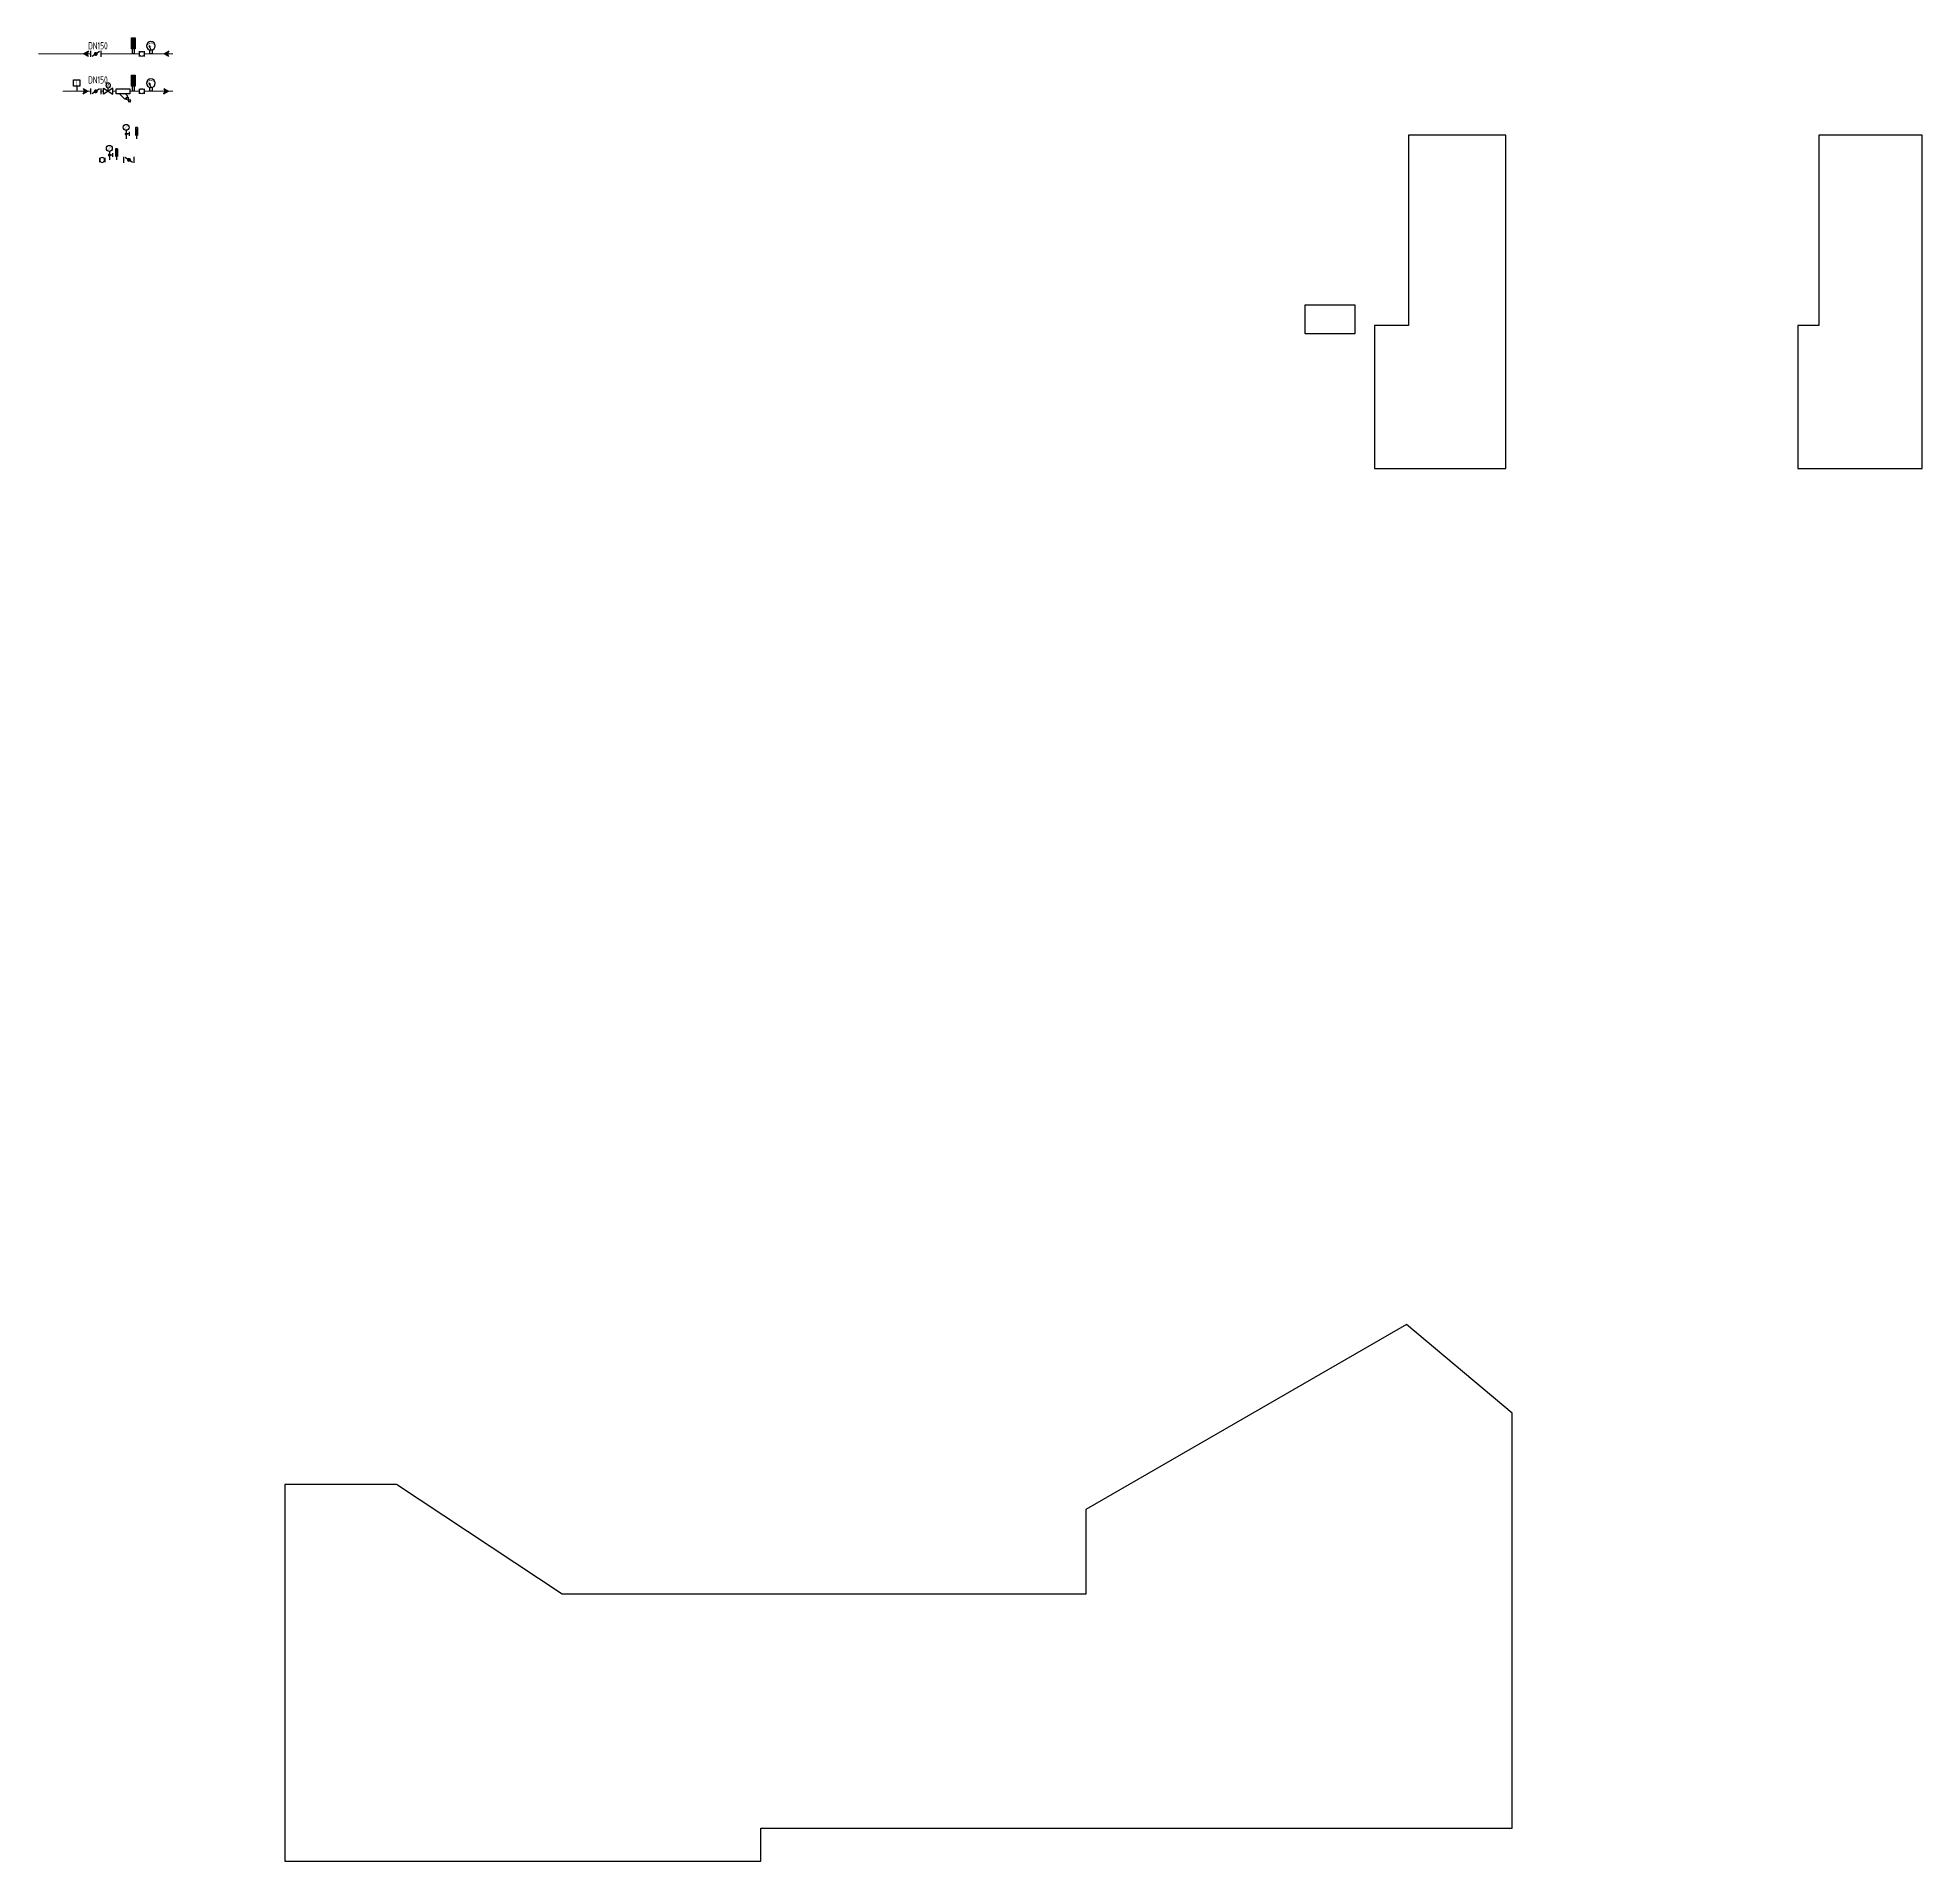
# Model space of a CAD drawing. Extents: x -777745 to 647905, y -207485 to 303235.
# Drawn here: x 95480 to 186546, y 59700 to 147814 of the extents above; entities that cross this region are included whole.
import ezdxf
from ezdxf.enums import TextEntityAlignment as Align

# ---------------------------------------------------------------- set-up
doc = ezdxf.new("R2010")
doc.units = 0
doc.header["$LTSCALE"] = 1000
doc.linetypes.add('DASHED', pattern=[0.75, 0.5, -0.25])
doc.layers.get('0').update_dxf_attribs({"linetype": 'CONTINUOUS'})
for name, color, linetype in [('00-防烟分区', 4, 'CONTINUOUS'), ('ACS_COM', 7, 'CONTINUOUS'), ('ACS_KT_FM', 3, 'CONTINUOUS'), ('ACS_KT_FM_E', 3, 'CONTINUOUS'), ('ACS_水管', 3, 'CONTINUOUS'), ('ACS_阀门', 2, 'CONTINUOUS'), ('阀门', 2, 'CONTINUOUS')]:
    doc.layers.add(name, color=color, linetype=linetype)
doc.layers.add('ACS_KT_LH', color=2, linetype='DASHED', lineweight=50)
doc.layers.add('X-104 13#平面$0$04-不打印_面积', color=5, linetype='CONTINUOUS', plot=False)
doc.styles.get("Standard").update_dxf_attribs({"font": 'ros.shx', "width": 0.8, "bigfont": 'jd.shx'})
doc.styles.add('等高', font='ros1.shx', dxfattribs={"width": 0.7, "bigfont": 'jd.shx'})

# ---------------------------------------------------------------- blocks, each defined once
blk = doc.blocks.new('压力表')
at = {"layer": 'ACS_阀门', "ltscale": 10}
blk.add_hatch(color=256, dxfattribs=at).paths.add_polyline_path([(-332, 42), (-318, 73), (-412, 100)])
for p, q in [((-515, 77), (-500, 70)), ((-465, 152), (-454, 139)), ((-412, 100), (-332, 42)), ((-412, 100), (-318, 73)), ((-332, 42), (-318, 73)), ((-193, -7), (-325, 57)), ((-530, -12), (-514, -12)), ((-508, -99), (-493, -92))]:
    blk.add_line(p, q, dxfattribs=at)
at = {"layer": 'ACS_阀门'}
blk.add_line((-453, -169), (-441, -157), dxfattribs=at)
at = {"layer": 'ACS_阀门', "ltscale": 10}
blk.add_lwpolyline([(-184, -53), (0, -53), (0, 53), (-184, 53)], dxfattribs=at)
blk.add_circle((-386, 0), 209, dxfattribs=at)
blk = doc.blocks.new('HDXJRJT')
for p, q in [((-1.4, -1.5), (-1.4, 1.4)), ((-1.1, 0.9), (-1.4, 0.9)), ((1.1, 0.9), (1.4, 0.9)), ((1.4, -1.5), (1.4, 1.4)), ((-1.1, -1), (-1.4, -1)), ((1.1, -1), (1.4, -1))]:
    blk.add_line(p, q)
for centre, radius, start, end in [((-1.1, 1.3), 0.356, 270, 310.5421), ((0, 0), 1.31, 49.4579, 130.5421), ((1.1, 1.3), 0.356, 229.4579, 270), ((-1.1, -1.4), 0.356, 49.4579, 90), ((0, -0.1), 1.31, 229.4579, 310.5421), ((1.1, -1.4), 0.356, 90, 130.5421)]:
    blk.add_arc(centre, radius, start, end)
blk = doc.blocks.new('Y型除污器')
at = {"layer": 'ACS_阀门', "ltscale": 10}
for p, q in [((123, 497), (373, 248)), ((229, 104), (123, 210)), ((373, 248), (229, 104)), ((335, 141), (285, 92)), ((285, 92), (405, 71)), ((335, 141), (301, 176)), ((335, 141), (385, 191)), ((385, 191), (405, 71)), ((525, 50), (405, 71)), ((426, -49), (405, 71)), ((476, 1), (426, -49)), ((476, 1), (525, 50)), ((520, -43), (476, 1))]:
    blk.add_line(p, q, dxfattribs=at)
blk.add_lwpolyline([(123, 0), (123, 668), (-123, 668), (-123, 0)], close=True, dxfattribs=at)
blk = doc.blocks.new('温度计')
at = {"layer": '阀门'}
for p, q in [((-91, 784), (-91, 248)), ((93, 784), (-91, 784)), ((-91, 248), (93, 248)), ((-34, 248), (-34, 0)), ((-34, 0), (34, 0)), ((-18, 743), (-18, 287)), ((21, 743), (-18, 743)), ((-18, 287), (21, 287)), ((2, 613), (2, 287)), ((21, 287), (21, 743)), ((34, 0), (34, 248)), ((93, 248), (93, 784))]:
    blk.add_line(p, q, dxfattribs=at)
blk = doc.blocks.new('箭头01')
at = {"ltscale": 10}
blk.add_hatch(color=7, dxfattribs=at).paths.add_polyline_path([(12, -101), (161, -173), (1, 113), (-159, -173), (-10, -101)])
at = {"color": 7, "ltscale": 10}
for p, q in [((-159, -173), (1, 113)), ((161, -173), (1, 113)), ((-159, -173), (-10, -101)), ((-10, -101), (12, -101)), ((161, -173), (12, -101))]:
    blk.add_line(p, q, dxfattribs=at)
blk = doc.blocks.new('HDDF')
for p, q in [((-2.47, 1.45), (-2.47, -1.4)), ((1.78, 1.22), (-1.78, -1.17)), ((2.47, 1.45), (2.47, -1.4))]:
    blk.add_line(p, q)
at = {"const_width": 0.944}
blk.add_lwpolyline([(-0.47, 0, 1), (0.47, 0, 1)], format="xyb", close=True, dxfattribs=at)
blk = doc.blocks.new('DDZF')
for p, q in [((1.5, 0.94), (-1.5, -0.94)), ((-1.5, 0.94), (1.5, -0.94)), ((-1.5, -0.94), (-1.5, 0.94)), ((0, 0), (0, 1.12)), ((1.5, -0.94), (1.5, 0.94))]:
    blk.add_line(p, q)
blk.add_circle((0, 1.88), 0.75)
at = {"width": 0.8}
blk.add_text('M', height=1.12, dxfattribs=at).set_placement((-0.31, 1.32))
blk = doc.blocks.new('HDYLB')
for p, q in [((1.64, 2.38), (-0.34, 2.38)), ((0, 4.16), (0, 2.22)), ((0, 2.13), (0, 0)), ((1.64, 1.43), (1.64, 3.33))]:
    blk.add_line(p, q)
blk.add_lwpolyline([(-0.6, 5.02, 0.107, 0.107, 0), (-0.09, 5.53, 0.249, 0.107, 0), (0.7, 6.32, 0.107, 0.107, 0)], format="xyseb")
at = {"const_width": 0.713}
blk.add_lwpolyline([(0, 2.03, -1), (0, 2.74, -1)], format="xyb", close=True, dxfattribs=at)
blk.add_circle((0, 5.59), 1.43)
blk = doc.blocks.new('HDWDJ')
for p, q in [((-0.49, 5.42), (-0.49, 1.62)), ((0.49, 5.42), (-0.49, 5.42)), ((0, 5.02), (0, 0)), ((0.49, 5.42), (0.49, 1.62))]:
    blk.add_line(p, q)
blk = doc.blocks.new('H-rfj')
for p, q in [((-0.66, 0.51), (-0.66, -0.52)), ((0.66, 0.51), (0.66, -0.51))]:
    blk.add_line(p, q)
blk.add_circle((0, 0), 0.587)
blk = doc.blocks.new('X-104 13#平面')
blk.add_lwpolyline([(186546, 143100), (181546, 143100), (181546, 133900), (180532, 133900), (180532, 127000), (186546, 127000)], close=True)
at = {"layer": 'X-104 13#平面$0$04-不打印_面积', "color": 1}
for points in [[(166423, 127000), (166423, 143100), (161723, 143100), (161723, 133900), (160074, 133900), (160074, 127000)], [(156723, 134900), (159123, 134900), (159123, 133500), (156723, 133500)], [(166723, 61300), (166723, 81360), (161628, 85635), (146123, 76700), (146123, 72600), (120823, 72600), (112816, 77900), (107423, 77900), (107423, 59700), (130423, 59700), (130423, 61300)]]:
    blk.add_lwpolyline(points, close=True, dxfattribs=at)

msp = doc.modelspace()

# ---------------------------------------------------------------- linework, layer by layer
at = {"layer": 'ACS_COM'}
msp.add_line((97365.7, 145474.1), (97365.7, 145224.1), dxfattribs=at)
msp.add_lwpolyline([(97215.7, 145774.1), (97515.7, 145774.1), (97515.7, 145474.1), (97215.7, 145474.1)], close=True, dxfattribs=at)
at = {"layer": 'ACS_KT_LH', "const_width": 50}
for points in [[(98038.2, 145224.1), (96684.9, 145224.1)], [(98659.4, 145224.1), (98531.7, 145224.1)], [(99268.4, 145224.1), (99117.1, 145224.1)], [(99936, 145224.1), (100386.1, 145224.1)], [(100634.5, 145224.1), (102012.6, 145224.1)]]:
    msp.add_lwpolyline(points, dxfattribs=at)
at = {"layer": 'ACS_水管', "const_width": 50}
for points in [[(98038.2, 147030.3), (95505.2, 147030.3)], [(98531.7, 147030.3), (100386.1, 147030.3)], [(100634.5, 147030.3), (102012.6, 147030.3)]]:
    msp.add_lwpolyline(points, dxfattribs=at)

# ---------------------------------------------------------------- block references
at = {"layer": '00-防烟分区'}
msp.add_blockref('X-104 13#平面', (0, 0), dxfattribs=at)
at = {"layer": 'ACS_KT_FM'}
for name, p, xscale, yscale, zscale in [('HDDF', (98284.9, 147027.7), 100, 100, 100), ('HDDF', (98284.9, 145221.5), 100, 100, 100), ('H-rfj', (98593.7, 141907.1, 1083.7), -200, 200, 2)]:
    msp.add_blockref(name, p, dxfattribs=dict(at, xscale=xscale, yscale=yscale, zscale=zscale))
at = {"layer": 'ACS_KT_FM', "xscale": 100, "yscale": 100}
for name, p in [('HDYLB', (99756, 142925.2)), ('HDWDJ', (100256, 142925.2)), ('HDYLB', (98943.7, 141907.1, 1083.7)), ('HDWDJ', (99293.7, 141907.1, 1083.7))]:
    msp.add_blockref(name, p, dxfattribs=at)
at = {"layer": 'ACS_KT_FM', "xscale": -100, "yscale": 100, "zscale": 100, "rotation": 180}
msp.add_blockref('HDDF', (99890.4, 141909.7, 1083.7), dxfattribs=at)
at = {"layer": 'ACS_KT_FM_E', "xscale": -152.5502379992977, "yscale": 152.5502379983664, "zscale": 3.051004759974778}
msp.add_blockref('DDZF', (98888.2, 145224.1), dxfattribs=at)
at = {"layer": 'ACS_水管', "yscale": 0.7999999998137355}
for p, xscale, zscale, rotation in [((97789.3, 147031.2), -0.7999999998137355, 0.8, 90), ((101675.7, 147031.2), -0.7999999998137355, 0.8, 90), ((97819.4, 145225), 0.7999999998137355, 0.7999999998137355, 270), ((101705.8, 145225), 0.7999999998137355, 0.7999999998137355, 270)]:
    msp.add_blockref('箭头01', p, dxfattribs=dict(at, xscale=xscale, zscale=zscale, rotation=rotation))
at = {"layer": 'ACS_阀门', "xscale": -1}
for p in [(100101.2, 147030.3), (100101.2, 145224.1)]:
    msp.add_blockref('温度计', p, dxfattribs=at)
at = {"layer": 'ACS_阀门', "xscale": -1, "rotation": 90}
for name, p in [('压力表', (100953.1, 147030.3)), ('压力表', (100953.1, 145224.1)), ('Y型除污器', (99936, 145224.1))]:
    msp.add_blockref(name, p, dxfattribs=at)
at = {"layer": 'ACS_阀门', "xscale": -87.0912000000244, "yscale": 87.09119999967515, "zscale": 87.0912, "rotation": 180}
for p in [(100510.1, 147026.4), (100510.1, 145220.2)]:
    msp.add_blockref('HDXJRJT', p, dxfattribs=at)

# ---------------------------------------------------------------- texts
at = {"layer": 'ACS_COM', "color": 2, "ltscale": 10, "style": '等高', "width": 0.7}
for p in [(97917.1, 147248.6), (97917.1, 145598.5)]:
    msp.add_text('DN150', height=350, dxfattribs=at).set_placement(p)
at = {"layer": 'ACS_COM', "style": '等高', "width": 0.7}
msp.add_text('T', height=300, dxfattribs=at).set_placement((97369, 145473.2), align=Align.CENTER)

doc.saveas('drawing.dxf')
